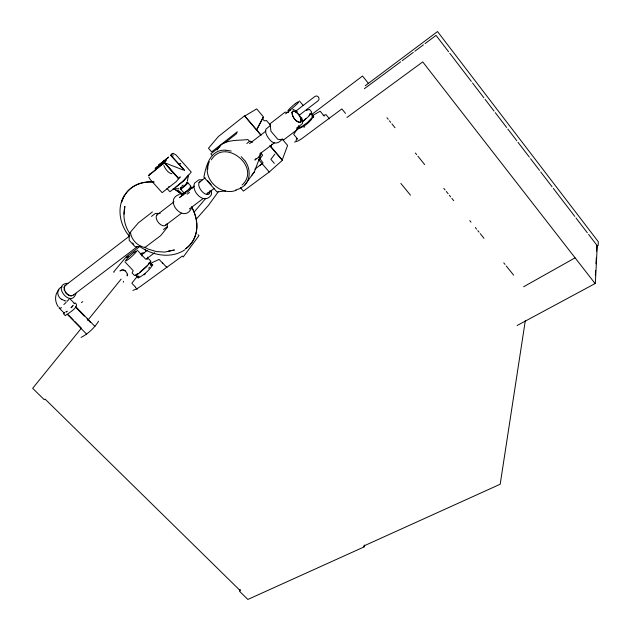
<?xml version="1.0" encoding="UTF-8"?>
<svg xmlns="http://www.w3.org/2000/svg" width="631" height="631" viewBox="0 0 631 631"><rect width="100%" height="100%" fill="white"/><g stroke="black" fill="none" stroke-linecap="round" stroke-linejoin="round"><path stroke-width="0.95" d="M597.281 245.356L595.325 283.437L517.12 325.517M595.364 275.558L595.617 270.675M595.972 263.845L596.279 257.992M596.634 251.154L596.934 245.301L588.565 234.377M147.544 258.97L147.425 257.18M127.257 275.408C127.896 271.914 123.329 268.656 120.3 270.66M127.572 274.185L127.146 275.921M525.284 320.8L500.194 484.237L363.393 546.162L364.103 546.911L247.857 599.45L239.457 591.208L240.206 589.393M76.004 293.226C71.287 309.158 50.898 284.037 67.935 283.295M123.258 282.167L123.51 281.316M364.103 546.911L364.663 545.026M138.489 276.212L137.952 277.743L138.615 276.504M235.678 190.01L240.45 188.377L244.418 185.522L254.356 171.877L260.808 154.634M98.562 321.234C94.437 327.907 88.064 333.838 81.076 337.411M152.82 264.744C149.295 270.234 143.978 275.069 138.165 278.019M299.48 126.437L298.913 127.896L299.331 127.139M150.935 265.667L151.661 263.829L150.186 262.267L149.476 262.472M136.178 274.509L135.886 275.203L137.329 276.804L139.238 276.26M124.094 195.791C116.475 208.758 120.15 225.614 129.615 236.609M209.437 161.678C200.611 177.398 220.116 196.698 236.136 190.286M311.959 116.191L312.369 114.692L311.241 113.335L310.657 113.446M282.089 138.923L287.602 145.438L282.183 160.108L270.667 146.794L271.874 144.262M270.667 146.794L271.961 144.16M211.33 159.872C224.833 137.29 261.597 167.27 242.075 185.025M165.354 160.526L165.574 161.291L165.18 160.503L165.708 160.179L164.486 161.315M296.736 138.355L296.026 140.76M310.081 113.935L309.001 115.497M173.075 154.903L172.949 156.031M64.607 312.424L64.299 313.244L59.156 307.991M63.944 312.96L63.589 313.899L65.261 315.603C68.006 313.465 80.334 306.674 75.349 302.983L74.095 303.543M191.288 208.648C183.416 223.887 163.24 199.53 179.346 194.466M158.712 165.882L155.581 168.398L156.646 167.491M155.81 168.296L158.941 165.779M165.906 160.085L165.33 160.337L165.882 160.952L165.48 160.164L166.174 159.864M158.98 165.661C157.261 166.332 161.504 163.776 157.868 166.687M218.287 191.785L208.569 205.209L196.706 218.61M244.789 185.151C250.893 178.668 250.223 168.232 245.246 161.26M297.777 128.448L293.675 134.34L297.785 139.222M148.214 264.373L149.097 262.851L151.164 265.067M149.531 267.221L148.608 268.301M217.135 149.949C222.656 138.615 237.769 140.894 247.849 139.538L249.702 141.691M165.425 159.722L163.461 161.52L163.942 161.063M190.341 187.707C193.685 187.281 188.07 191.524 187.06 192.408M260.934 153.751L258.103 157.608L254.853 160.069L255.997 158.515M161.859 162.743L161.52 163.019L163.76 161.086L161.986 162.64L162.333 162.364M164.707 161.094L163.555 162.064L164.178 161.599M274.824 154.098L270.904 159.375L274.304 163.35M251.485 175.726L254.356 171.877M187.344 181.294L188.488 175L182.895 181.176L175.173 187.596M259.475 159.272L262.646 155.116L260.737 152.891M205.84 198.26L194.561 211.574M137.732 275.755L131.84 283.24L135.531 287.152M167.617 226.994L160.676 235.639L144.87 247.533C137.59 246.035 131.027 239.606 130.483 232.034L138.434 222.782L152.442 211.929M80.926 328.743L32.662 388.317L44.249 399.683L45.101 399.1L240.372 590.79M87.733 320.343L121.152 279.099M160.187 164.028C161.631 162.648 158.428 165.598 160.298 163.91M166.623 158.902C166.71 158.704 166.056 159.28 167.152 158.413M119.953 271.007L122.28 269.729M164.77 160.392L165.874 159.359M126.602 257.416L127.154 256.754M58.967 289.85C54.4 294.338 54.731 301.823 58.281 306.808M61.578 299.149L63.029 299.962A6.665 4.456 49.4 0 0 64.472 300.466M189.884 188.227L190.956 186.232L187.833 182.73M167.073 158.547L168.114 157.498M157.584 166.663L157.261 166.899M310.176 120.568L311.122 119.543M161.804 162.703L162.301 162.293M166.016 159.335L165.156 160.085M147.181 265.588L139.435 272.592M166.592 158.854L168.658 157.056L167.617 158.105M165.716 159.572L166.332 158.988L165.992 159.264M190.057 188.101L188.559 189.529M165.874 160.195L163.39 162.459M128.464 256.076L128.022 256.509M161.142 163.232L161.678 162.766L160.511 163.831L161.291 163.106L160.976 163.453M163.24 162.143L162.743 162.632L163.295 163.248C160.597 163.106 168.296 158.239 163.24 162.143L163.547 161.938M165.606 160.416L163.539 162.293L163.95 163.082C163.752 161.568 161.93 163.366 163.161 162.553L163.871 163.003M155.849 168.185L158.05 166.15M158.673 165.992L156.464 168.035M189.403 188.772L187.786 190.27M169.029 186.595L168.264 187.273M305.988 118.502L303.298 120.844M240.308 187.525L243.424 191.09L269.24 171.987L282.507 160.211L269.879 145.39M302.525 121.72L309.08 115.994L311.753 112.113L309.505 109.4L306.477 110.141L306.989 110.039M298.289 127.707L299.733 126.445M150.935 263.75L152.355 262.512L159.107 259.412L162.766 263.356M157.261 167.239L156.78 167.696L157.261 167.278M164.163 161.386L165.196 161.552L164.644 160.929L164.155 161.347M127.699 256.801L127.225 257.188M183.156 185.064L181.625 186.334M187.778 190.231L185.443 192.139M157.261 167.018C159.067 165.567 155.447 168.587 157.261 167.168M144.191 274.84L145.296 273.909M189.466 192.423L187.297 194.119M159.422 164.502L158.342 165.574L159.958 164.076L158.878 165.148M164.068 160.81L164.415 160.534L163.847 161.142M186.989 190.901L184.899 192.494L183.708 192.573L180.576 189.087M179.204 164.738L180.742 163.524L179.74 163.666M177.745 177.839L164.305 162.388L148.758 175.568L150.423 173.564L149.034 175.079L162.948 163.886L162.68 164.375L164.305 162.388L175.828 175.631M177.95 178.691L180.277 176.869L176.152 181.689L162.135 192.66L150.146 179.401L148.774 176.98M220.116 146.558L210.817 153.846L212.063 155.265M224.762 142.921L236.38 133.811L237.303 131.784L211.677 151.89L208.482 148.238L218.444 136.485L244.615 115.757L261.037 135.018M130.727 232.437L129.189 233.628L129.189 240.348L135.184 246.776L141.084 246.429M151.479 216.417L155.329 213.452L160.211 213.357M246.792 143.505L250.01 141.021L252.313 142.511M270.265 125.601L265.864 129.197C264.681 133.038 267.418 136.809 269.729 139.64C273.42 144.46 278.366 144.105 282.128 139.112M285.575 113.856L290.82 109.81M62.24 286.821C55.78 288.785 56.964 296.641 61.72 299.544M180.143 196.982L185.033 193.22M194.151 186.208L191.059 188.582L194.238 186.224M129.923 235.734L64.843 285.827A6.31 4.172 49.5 0 0 63.983 287.981M156.843 215.013L173.982 201.817M179.433 197.621L184.891 193.425M198.915 182.627L205.146 177.832M249.553 143.647L265.911 131.051M295.947 111.009L314.979 96.401C317.795 94.398 320.816 99.114 317.89 100.952L299.678 114.85M73.496 294.977L137.258 246.697M165.827 225.062L181.46 213.231M206.471 194.293L214.28 188.377M259.609 154.059L274.453 142.811M311.722 114.495L362.525 76.02L368.472 83.442M189.347 208.987L203.395 198.363M140.232 246.185L126.358 256.675L113.619 271.993L113.951 272.34M296.333 128.306L302.407 123.684L302.793 121.089L301.539 117.358M163.476 229.518L167.333 226.608L167.254 223.721M140.319 254.112L142.338 252.857L143.994 253.149M365.207 85.753L437.512 31.55L598.338 241.783L598.149 245.514L596.437 246.476M254.892 169.116L261.865 163.886M147.204 250.515L142.117 254.348L141.888 256.06M400.677 61.846L364.363 88.703M402.247 60.671L413.25 52.436M414.827 51.261L423.472 44.793M425.042 43.618L436.053 35.391L448.609 51.774M81.399 302.635L82.779 301.61M146.747 258.607L154.627 252.755M259.727 165.44L262.425 163.453M263.103 162.956L259.073 157.679M303.945 127.296L304.741 126.728M171.924 173.572L171.656 173.762C168.091 172.997 165.196 168.824 163.871 165.511M244.654 116.096L256.683 108.911L263.49 116.948L256.47 130.144L263.119 117.334C261.802 119.291 264.618 121.901 266.479 120.489L270.297 124.993M312.14 115.836L320.154 111.198L324.216 116.128M523.667 286.742L575.022 257.874M137.156 274.043L138.134 273.491M185.041 249.671C171.277 259.025 152.789 255.618 139.798 246.555M312.258 116.017L312.826 115.733M312.755 117.437L313.812 116.916L312.361 117.224M323.182 115.528L325.982 114.582L329.508 118.865M178.936 188.661L173.052 188.858M185.096 192.297L184.638 192.416L185.916 193.204M151.85 264.704L152.576 264.499L150.99 264.894M300.017 126.634L298.266 127.02M74.261 303.724L74.647 303.637L69.544 298.384M168.303 251.17L174.448 249.994L164.833 252.084L156.267 251.556L147.946 249.032L144.625 247.155M132.944 290.37L136.714 288.927L139.908 286.821L182.367 256.028L183.235 256.967L198.923 235.671L198.095 234.756M225.622 190.893L216.969 191.934L203.876 177.13C206.195 165.164 210.446 149.239 225.701 150.186M294.551 142.07L298.258 140.863L301.579 138.82L341.86 108.926L345.512 113.391M64.756 300.884L66.192 300.94M182.454 193.386L184.362 193.488M288.462 112.578L285.086 112.152L270.107 123.731L270.936 131.232L277.806 139.325L283.721 139.822L298.763 128.479L298.392 125.672M225.993 150.233L231.191 151.054M202.109 179.859L198.915 179.788L194.537 183.132C190.933 191.359 203.987 205.036 210.943 195.373L211.559 194.032L211.33 190.262M173.257 153.309L176.049 154.981L191.248 172.105L183.858 180.876L169.913 191.753L166.939 188.456M183.511 193.11L185.404 193.559M123.313 269.792L125.364 270.644M292.8 109.108L297.414 111.797M183.25 170.007L164.092 162.561L178.045 177.571M177.997 190.097L183.424 194.963M162.419 262.78L166.907 267.536L166.395 267.071M68.361 314.837L73.172 319.751M74.545 321.155L81.423 328.175M67.351 314.435L86.597 334.099M75.404 306.966L84.325 316.131M87.07 318.947L90.501 322.473M75.728 306.666L94.942 326.408M137.108 289.266L135.389 287.279M124.851 261.755L133.22 270.66L132.068 272.907L134.561 275.558L138.489 273.799L146.739 266.59L150.912 261.266L148.435 258.6L145.785 259.302L137.29 250.191M136.556 274.201L136.966 274.643M207.457 180.537L211.227 184.717M241.247 156.654L245.096 160.992M180.348 187.549L181.57 188.929M184.623 192.392L185.853 193.772M186.524 182.264L187.746 183.645M190.191 186.421L192.021 188.503M258.513 159.525L269.24 171.987M245.278 116.822L260.871 135.113M299.449 100.96L303.219 105.495M309.987 113.659L310.365 114.108M346.916 117.5L422.731 61.909L594.954 283.366M400.859 183.432L410.465 195.16M386.977 117.745L388.215 119.275M389.445 120.813L390.684 122.351M391.922 123.881L395.006 127.722M415.395 153.065L416.634 154.603M417.872 156.133L424.663 164.581M443.822 188.385L445.06 189.923M446.291 191.453L448.144 193.756M449.382 195.294L450.621 196.833M451.851 198.371L453.705 200.674M469.772 220.637L471.01 222.167M475.332 227.546L476.571 229.085M477.801 230.615L479.039 232.153M480.278 233.691L483.985 238.297M503.751 262.867L504.989 264.405M506.228 265.935L513.642 275.155M449.808 53.335L471.333 81.431M472.532 82.984L483.898 97.813M485.089 99.375L494.065 111.08M495.264 112.641L506.622 127.47M507.821 129.032L516.789 140.737M517.988 142.291L529.354 157.119M530.545 158.681L539.521 170.386M540.712 171.947L552.078 186.776M553.277 188.338L574.809 216.425M576 217.987L587.366 232.815M130.01 233.841C124.425 225.985 122.635 215.77 124.883 206.408L124.102 214.09M145.627 251.028L144.996 249.103M207.773 169.195L207.796 164.588M59.196 307.762L59.7 308.243A6.539 1.294 -34.6 0 0 61.554 307.66M166.332 224.131A6.767 3.849 51.6 0 1 158.752 222.972A6.767 3.849 51.6 0 1 157.663 214.43M133.733 244.197A6.633 3.952 51.1 0 1 132.486 243.03M71.5 295.915A6.31 4.172 49.5 0 1 65.277 292.208M64.52 290.788A6.31 4.172 49.5 0 1 64.078 289.345M121.72 202.015A41.118 32.844 38.5 0 1 124.378 195.76M124.875 194.947A41.118 32.844 38.5 0 1 153.925 182.107M173.375 188.551A41.118 32.844 38.5 0 1 181.476 194.498M191.579 207.063A41.118 32.844 38.5 0 1 185.711 248.764M122.114 200.966A41.102 32.844 38.5 0 1 123.163 198.229M124.015 196.493A41.102 32.844 38.5 0 1 154.019 181.996M173.47 188.44A41.102 32.844 38.5 0 1 181.57 194.387M191.674 206.944A41.102 32.844 38.5 0 1 185.806 248.638M186.437 183.029A4.023 0.402 -41.5 0 1 185.893 184.173A4.023 0.402 -41.5 0 1 182.004 187.581A4.023 0.402 -41.5 0 1 181.207 187.604M186.673 183.298A4.827 0.481 -41.5 0 1 186.863 184.039A4.827 0.481 -41.5 0 1 181.72 188.535A4.827 0.481 -41.5 0 1 181.562 187.77M209.949 190.625A7.675 4.031 52.3 0 1 206.313 194.38A7.675 4.031 52.3 0 1 199.451 187.573A7.675 4.031 52.3 0 1 200.753 181.499M208.664 192.266A6.184 3.25 52.3 0 1 207.197 193.102M68.921 299.189A6.2 0.647 -42.5 0 1 67.225 301.295M66.192 302.344A6.2 0.647 -42.5 0 1 63.826 304.528M73.717 294.709A6.239 4.133 49.5 0 1 66.089 292.768A6.239 4.133 49.5 0 1 65.916 285.125M73.133 305.443A5.285 0.584 -42.5 0 1 71.066 307.739M67.162 311.154A5.285 0.584 -42.5 0 1 65.892 311.974M72.912 305.861A5.726 0.631 -42.5 0 1 71.2 307.676M66.965 311.383A5.726 0.631 -42.5 0 1 66.16 311.943M291.964 112.381C292.161 116.774 295.687 122.193 300.356 122.422L300.955 121.949C301.926 117.35 297.603 111.45 292.902 111.103L291.964 112.381M301.255 120.276L300.806 122.059L300.143 122.446C295.576 121.838 291.033 115.986 292.437 111.45L293.107 111.088C297.461 111.592 300.427 116.27 301.255 120.276M313.552 115.954C310.854 121.467 305.278 126.074 299.575 128.172L307.557 122.422L313.552 115.954M162.088 163.279L162.853 162.893L163.563 163.342L163.011 162.719L162.333 163.137L162.727 163.8L162.088 163.279M155.194 168.832L155.936 168.461L156.488 169.076L156.094 168.288L155.431 168.698L156.094 169.132L155.194 168.832M172.263 153.656L170.954 155.1L172.689 153.38L172.263 153.656M163.855 161.954L164.186 161.702L163.855 161.954M295.292 103.721L293.936 104.793A7.075 0.781 -40.7 0 0 288.051 110.504A7.075 0.781 -40.7 0 0 291.183 109.068L292.547 107.988A7.075 0.781 -40.7 0 0 298.463 102.254A7.075 0.781 -40.7 0 0 295.292 103.721M184.378 170.196L170.733 155.273L184.378 170.196M134.111 252.361L132.841 253.354A7.335 0.844 -42.1 0 0 126.176 259.791A7.335 0.844 -42.1 0 0 128.022 259.601L129.308 258.6A7.335 0.844 -42.1 0 0 135.996 252.14A7.335 0.844 -42.1 0 0 134.111 252.361"/></g></svg>
